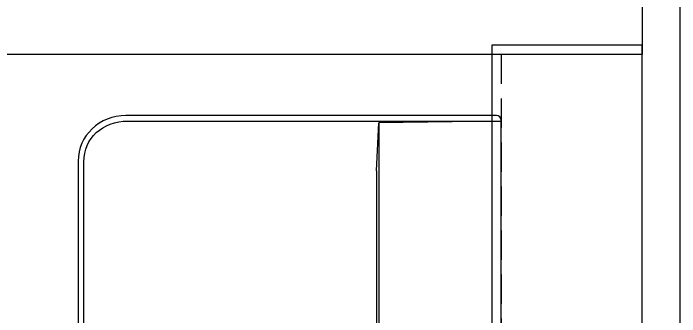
# Model space of a CAD drawing. Header units: millimetres. Extents: x -33000 to 294000, y 0 to 42408.
# Drawn here: x 105686 to 106395, y 15485 to 15808 of the extents above; entities that cross this region are included whole.
import ezdxf

# ---------------------------------------------------------------- set-up
doc = ezdxf.new("R2010")
doc.units = ezdxf.units.MM
doc.header["$LTSCALE"] = 50
doc.linetypes.add('( Hidden )', pattern=[0.375, 0.25, -0.125])
doc.layers.add('arch', color=8, linetype='Continuous')

msp = doc.modelspace()

# ---------------------------------------------------------------- linework, layer by layer
at = {"layer": 'arch'}
for p, q in [((106395, 18103.96), (106395, 10413.96)), ((106395, 17323.96), (106395, 10633.96)), ((106355, 16513.96), (106355, 15763.96)), ((106355, 15773.96), (106195, 15773.96)), ((106195, 15773.96), (106195, 14313.96)), ((106355, 14313.96), (106355, 15773.96)), ((106355, 15763.96), (104855, 15763.96))]:
    msp.add_line(p, q, dxfattribs=at)
at = {"layer": 'arch', "linetype": '( Hidden )', "ltscale": 2.5}
msp.add_line((106205, 15763.96), (106205, 15113.96), dxfattribs=at)
at = {"layer": 'arch', "linetype": 'Continuous'}
for p, q in [((106200, 15698.96), (105805.87, 15698.96)), ((105807.9, 15692.96), (106205, 15692.96)), ((106072.55, 15640.12), (106075, 15691.12)), ((106205, 15692.77), (106075, 15691.12)), ((106075, 15691.12), (106075, 15186.79)), ((106205, 15692.77), (106205, 15692.96)), ((106205, 15185.14), (106205, 15692.77)), ((105755, 15650.3), (105755, 15227.61)), ((105761, 15228.18), (105761, 15649.73))]:
    msp.add_line(p, q, dxfattribs=at)
msp.add_arc((106200, 15693.96), 5, 0, 90, dxfattribs=at)
for centre, major_axis, ratio, start_param, end_param in [((105807.57, 15648.68), (50.27, -16.26), 0.94634, 1.900165, 3.438655), ((106159.6, 15438.96), (0, 4991.95), 0.017452, 1.530489, 1.611104)]:
    msp.add_ellipse(centre, major_axis=major_axis, ratio=ratio, start_param=start_param, end_param=end_param, dxfattribs=at)
at = {"layer": 'arch', "linetype": 'Continuous', "extrusion": (0, 0, -1)}
msp.add_ellipse((105817.58, 15640.81), major_axis=(50.18, -31.64), ratio=0.825965, start_param=2.661522, end_param=4.060464, dxfattribs=at)
at = {"layer": 'arch', "linetype": 'Continuous'}
msp.add_open_spline([(106205, 15692.96), (106205, 15693.96)], degree=1, dxfattribs=at)

doc.saveas('drawing.dxf')
